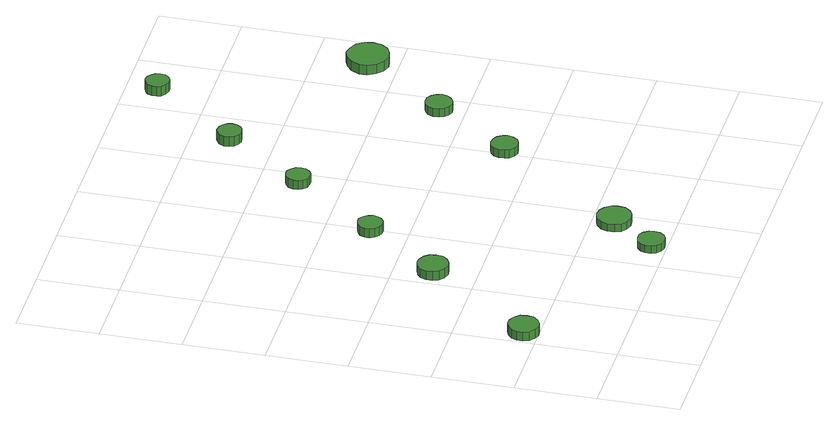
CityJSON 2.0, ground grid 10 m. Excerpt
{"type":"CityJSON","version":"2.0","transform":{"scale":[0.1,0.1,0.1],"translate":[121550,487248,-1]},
"CityObjects":{
"tree1":{"type":"SolitaryVegetationObject","attributes":{"function":"something"},"geometry":[{"type":"MultiSurface","lod":"1","boundaries":[[[0,1,2,3,4,5,6,7,8,9,10,11,12,13,14]],[[15,16,17,18,19,20,21,22,23,24,25,26,27,28,29]],[[0,29,28,1]],[[1,28,27,2]],[[2,27,26,3]],[[3,26,25,4]],[[4,25,24,5]],[[5,24,23,6]],[[6,23,22,7]],[[7,22,21,8]],[[8,21,20,9]],[[9,20,19,10]],[[10,19,18,11]],[[11,18,17,12]],[[12,17,16,13]],[[13,16,15,14]],[[14,15,29,0]]]}]},
"tree2":{"type":"SolitaryVegetationObject","attributes":{"function":"something"},"geometry":[{"type":"MultiSurface","lod":"1","boundaries":[[[30,31,32,33,34,35,36,37,38,39,40,41,42,43,44]],[[45,46,47,48,49,50,51,52,53,54,55,56,57,58,59]],[[30,59,58,31]],[[31,58,57,32]],[[32,57,56,33]],[[33,56,55,34]],[[34,55,54,35]],[[35,54,53,36]],[[36,53,52,37]],[[37,52,51,38]],[[38,51,50,39]],[[39,50,49,40]],[[40,49,48,41]],[[41,48,47,42]],[[42,47,46,43]],[[43,46,45,44]],[[44,45,59,30]]]}]},
"tree3":{"type":"SolitaryVegetationObject","attributes":{"function":"something"},"geometry":[{"type":"MultiSurface","lod":"1","boundaries":[[[60,61,62,63,64,65,66,67,68,69,70,71,72,73,74]],[[75,76,77,78,79,80,81,82,83,84,85,86,87,88,89]],[[60,89,88,61]],[[61,88,87,62]],[[62,87,86,63]],[[63,86,85,64]],[[64,85,84,65]],[[65,84,83,66]],[[66,83,82,67]],[[67,82,81,68]],[[68,81,80,69]],[[69,80,79,70]],[[70,79,78,71]],[[71,78,77,72]],[[72,77,76,73]],[[73,76,75,74]],[[74,75,89,60]]]}]},
"tree4":{"type":"SolitaryVegetationObject","attributes":{"function":"something"},"geometry":[{"type":"MultiSurface","lod":"1","boundaries":[[[90,91,92,93,94,95,96,97,98,99,100,101,102,103,104]],[[105,106,107,108,109,110,111,112,113,114,115,116,117,118,119]],[[90,119,118,91]],[[91,118,117,92]],[[92,117,116,93]],[[93,116,115,94]],[[94,115,114,95]],[[95,114,113,96]],[[96,113,112,97]],[[97,112,111,98]],[[98,111,110,99]],[[99,110,109,100]],[[100,109,108,101]],[[101,108,107,102]],[[102,107,106,103]],[[103,106,105,104]],[[104,105,119,90]]]}]},
"tree5":{"type":"SolitaryVegetationObject","attributes":{"function":"something"},"geometry":[{"type":"MultiSurface","lod":"1","boundaries":[[[120,121,122,123,124,125,126,127,128,129,130,131,132,133,134]],[[135,136,137,138,139,140,141,142,143,144,145,146,147,148,149]],[[120,149,148,121]],[[121,148,147,122]],[[122,147,146,123]],[[123,146,145,124]],[[124,145,144,125]],[[125,144,143,126]],[[126,143,142,127]],[[127,142,141,128]],[[128,141,140,129]],[[129,140,139,130]],[[130,139,138,131]],[[131,138,137,132]],[[132,137,136,133]],[[133,136,135,134]],[[134,135,149,120]]]}]},
"tree6":{"type":"SolitaryVegetationObject","attributes":{"function":"something"},"geometry":[{"type":"MultiSurface","lod":"1","boundaries":[[[150,151,152,153,154,155,156,157,158,159,160,161,162,163,164]],[[165,166,167,168,169,170,171,172,173,174,175,176,177,178,179]],[[150,179,178,151]],[[151,178,177,152]],[[152,177,176,153]],[[153,176,175,154]],[[154,175,174,155]],[[155,174,173,156]],[[156,173,172,157]],[[157,172,171,158]],[[158,171,170,159]],[[159,170,169,160]],[[160,169,168,161]],[[161,168,167,162]],[[162,167,166,163]],[[163,166,165,164]],[[164,165,179,150]]]}]},
"tree7":{"type":"SolitaryVegetationObject","attributes":{"function":"something"},"geometry":[{"type":"MultiSurface","lod":"1","boundaries":[[[180,181,182,183,184,185,186,187,188,189,190,191,192,193,194]],[[195,196,197,198,199,200,201,202,203,204,205,206,207,208,209]],[[180,209,208,181]],[[181,208,207,182]],[[182,207,206,183]],[[183,206,205,184]],[[184,205,204,185]],[[185,204,203,186]],[[186,203,202,187]],[[187,202,201,188]],[[188,201,200,189]],[[189,200,199,190]],[[190,199,198,191]],[[191,198,197,192]],[[192,197,196,193]],[[193,196,195,194]],[[194,195,209,180]]]}]},
"tree8":{"type":"SolitaryVegetationObject","attributes":{"function":"something"},"geometry":[{"type":"MultiSurface","lod":"1","boundaries":[[[210,211,212,213,214,215,216,217,218,219,220,221,222,223,224]],[[225,226,227,228,229,230,231,232,233,234,235,236,237,238,239]],[[210,239,238,211]],[[211,238,237,212]],[[212,237,236,213]],[[213,236,235,214]],[[214,235,234,215]],[[215,234,233,216]],[[216,233,232,217]],[[217,232,231,218]],[[218,231,230,219]],[[219,230,229,220]],[[220,229,228,221]],[[221,228,227,222]],[[222,227,226,223]],[[223,226,225,224]],[[224,225,239,210]]]}]},
"tree9":{"type":"SolitaryVegetationObject","attributes":{"function":"something"},"geometry":[{"type":"MultiSurface","lod":"1","boundaries":[[[240,241,242,243,244,245,246,247,248,249,250,251,252,253,254]],[[255,256,257,258,259,260,261,262,263,264,265,266,267,268,269]],[[240,269,268,241]],[[241,268,267,242]],[[242,267,266,243]],[[243,266,265,244]],[[244,265,264,245]],[[245,264,263,246]],[[246,263,262,247]],[[247,262,261,248]],[[248,261,260,249]],[[249,260,259,250]],[[250,259,258,251]],[[251,258,257,252]],[[252,257,256,253]],[[253,256,255,254]],[[254,255,269,240]]]}]},
"tree10":{"type":"SolitaryVegetationObject","attributes":{"function":"something"},"geometry":[{"type":"MultiSurface","lod":"1","boundaries":[[[270,271,272,273,274,275,276,277,278,279,280,281,282,283,284]],[[285,286,287,288,289,290,291,292,293,294,295,296,297,298,299]],[[270,299,298,271]],[[271,298,297,272]],[[272,297,296,273]],[[273,296,295,274]],[[274,295,294,275]],[[275,294,293,276]],[[276,293,292,277]],[[277,292,291,278]],[[278,291,290,279]],[[279,290,289,280]],[[280,289,288,281]],[[281,288,287,282]],[[282,287,286,283]],[[283,286,285,284]],[[284,285,299,270]]]}]},
"tree11":{"type":"SolitaryVegetationObject","attributes":{"function":"something"},"geometry":[{"type":"MultiSurface","lod":"1","boundaries":[[[300,301,302,303,304,305,306,307,308,309,310,311,312,313,314]],[[315,316,317,318,319,320,321,322,323,324,325,326,327,328,329]],[[300,329,328,301]],[[301,328,327,302]],[[302,327,326,303]],[[303,326,325,304]],[[304,325,324,305]],[[305,324,323,306]],[[306,323,322,307]],[[307,322,321,308]],[[308,321,320,309]],[[309,320,319,310]],[[310,319,318,311]],[[311,318,317,312]],[[312,317,316,313]],[[313,316,315,314]],[[314,315,329,300]]]}]}
},
"vertices":[
[41,119,18],[40,127,18],[35,133,18],[28,137,18],[20,138,18],[13,135,18],[7,130,18],[4,123,18],[4,115,18],[7,108,18],[13,103,18],[20,100,18],[28,101,18],[35,105,18],[40,111,18],[40,111,6],[35,105,6],[28,101,6],[20,100,6],[13,103,6],[7,108,6],[4,115,6],[4,123,6],[7,130,6],[13,135,6],[20,138,6],[28,137,6],[35,133,6],[40,127,6],[41,119,6],
[146,254,18],[145,262,18],[140,268,18],[133,272,18],[126,273,18],[118,270,18],[112,265,18],[109,258,18],[109,250,18],[112,243,18],[118,238,18],[126,235,18],[133,236,18],[140,240,18],[145,246,18],[145,246,6],[140,240,6],[133,236,6],[126,235,6],[118,238,6],[112,243,6],[109,250,6],[109,258,6],[112,265,6],[118,270,6],[126,273,6],[133,272,6],[140,268,6],[145,262,6],[146,254,6],
[261,20,16],[260,26,16],[256,32,16],[250,36,16],[243,36,16],[236,34,16],[231,29,16],[228,23,16],[228,16,16],[231,10,16],[236,5,16],[243,3,16],[250,4,16],[256,7,16],[260,13,16],[260,13,6],[256,7,6],[250,4,6],[243,3,6],[236,5,6],[231,10,6],[228,16,6],[228,23,6],[231,29,6],[236,34,6],[243,36,6],[250,36,6],[256,32,6],[260,26,6],[261,20,6],
[214,347,18],[212,353,18],[209,358,18],[203,362,18],[197,362,18],[191,360,18],[186,356,18],[183,350,18],[183,344,18],[186,338,18],[191,334,18],[197,332,18],[203,332,18],[209,336,18],[212,341,18],[212,341,6],[209,336,6],[203,332,6],[197,332,6],[191,334,6],[186,338,6],[183,344,6],[183,350,6],[186,356,6],[191,360,6],[197,362,6],[203,362,6],[209,358,6],[212,353,6],[214,347,6],
[305,74,16],[304,82,16],[298,90,16],[291,94,16],[282,95,16],[274,92,16],[267,86,16],[264,78,16],[264,69,16],[267,61,16],[274,56,16],[282,53,16],[291,54,16],[298,58,16],[304,65,16],[304,65,6],[298,58,6],[291,54,6],[282,53,6],[274,56,6],[267,61,6],[264,69,6],[264,78,6],[267,86,6],[274,92,6],[282,95,6],[291,94,6],[298,90,6],[304,82,6],[305,74,6],
[296,454,18],[295,460,18],[291,465,18],[286,469,18],[280,469,18],[274,467,18],[269,463,18],[267,457,18],[267,451,18],[269,446,18],[274,441,18],[280,440,18],[286,440,18],[291,443,18],[295,448,18],[295,448,6],[291,443,6],[286,440,6],[280,440,6],[274,441,6],[269,446,6],[267,451,6],[267,457,6],[269,463,6],[274,467,6],[280,469,6],[286,469,6],[291,465,6],[295,460,6],[296,454,6],
[425,237,17],[423,243,17],[419,249,17],[413,252,17],[406,253,17],[400,251,17],[394,246,17],[392,240,17],[392,233,17],[394,227,17],[400,222,17],[406,220,17],[413,221,17],[419,224,17],[423,230,17],[423,230,6],[419,224,6],[413,221,6],[406,220,6],[400,222,6],[394,227,6],[392,233,6],[392,240,6],[394,246,6],[400,251,6],[406,253,6],[413,252,6],[419,249,6],[423,243,6],[425,237,6],
[370,555,19],[369,561,19],[365,566,19],[360,569,19],[353,570,19],[348,568,19],[343,564,19],[340,558,19],[340,552,19],[343,546,19],[348,542,19],[353,540,19],[360,541,19],[365,544,19],[369,549,19],[369,549,6],[365,544,6],[360,541,6],[353,540,6],[348,542,6],[343,546,6],[340,552,6],[340,558,6],[343,564,6],[348,568,6],[353,570,6],[360,569,6],[365,566,6],[369,561,6],[370,555,6],
[495,333,17],[493,340,17],[489,345,17],[483,349,17],[476,349,17],[470,347,17],[465,343,17],[462,336,17],[462,329,17],[465,323,17],[470,319,17],[476,316,17],[483,317,17],[489,321,17],[493,326,17],[493,326,6],[489,321,6],[483,317,6],[476,316,6],[470,319,6],[465,323,6],[462,329,6],[462,336,6],[465,343,6],[470,347,6],[476,349,6],[483,349,6],[489,345,6],[493,340,6],[495,333,6],
[448,661,25],[447,667,25],[443,672,25],[438,675,25],[432,676,25],[426,674,25],[421,670,25],[419,664,25],[419,658,25],[421,653,25],[426,649,25],[432,647,25],[438,647,25],[443,650,25],[447,655,25],[447,655,12],[443,650,12],[438,647,12],[432,647,12],[426,649,12],[421,653,12],[419,658,12],[419,664,12],[421,670,12],[426,674,12],[432,676,12],[438,675,12],[443,672,12],[447,667,12],[448,661,12],
[584,438,19],[582,448,19],[576,457,19],[566,462,19],[556,464,19],[546,460,19],[538,453,19],[533,443,19],[533,433,19],[538,423,19],[546,416,19],[556,412,19],[566,414,19],[576,419,19],[582,428,19],[582,428,6],[576,419,6],[566,414,6],[556,412,6],[546,416,6],[538,423,6],[533,433,6],[533,443,6],[538,453,6],[546,460,6],[556,464,6],[566,462,6],[576,457,6],[582,448,6],[584,438,6]
]}
